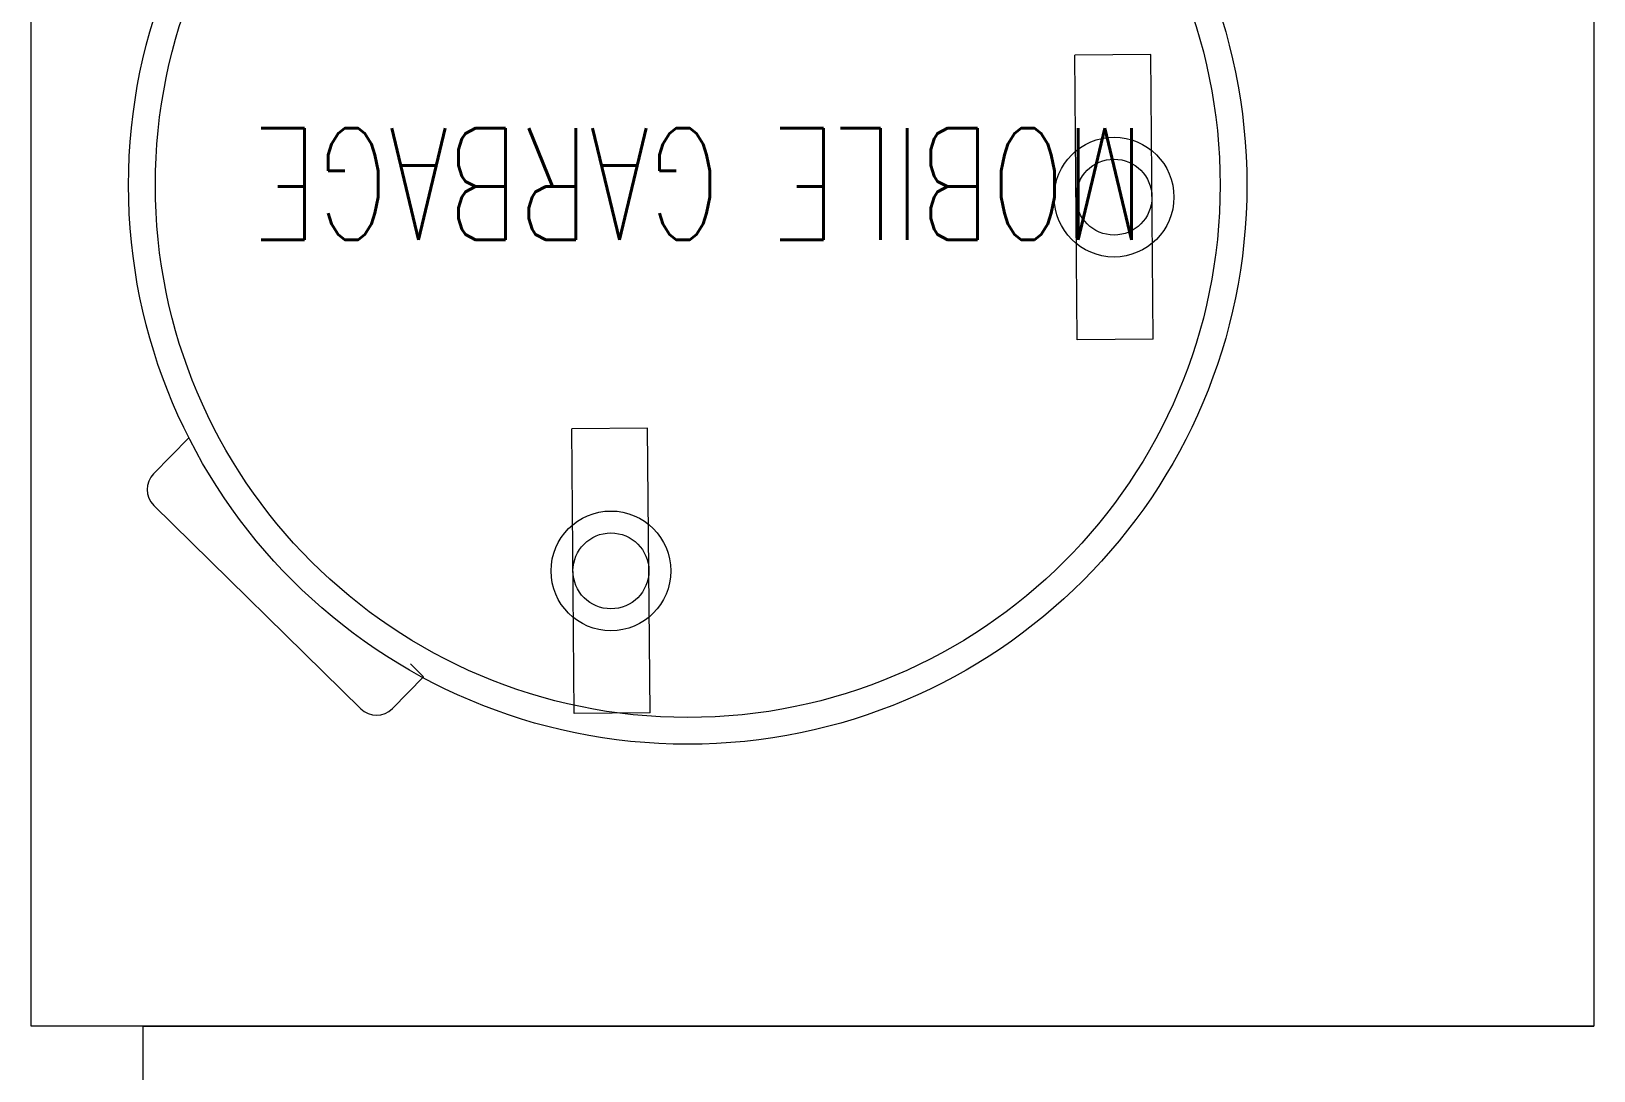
# Model space of a CAD drawing. Header units: millimetres. Extents: x 886808 to 1650903, y -1008069 to 230892.
# Drawn here: x 938358 to 939058, y -346581 to -346116 of the extents above; entities that cross this region are included whole.
import ezdxf

# ---------------------------------------------------------------- set-up
doc = ezdxf.new("R2010")
doc.units = ezdxf.units.MM
doc.layers.add('hatch', color=250, linetype='Continuous', lineweight=0)
doc.layers.add('I-FURN', color=252, linetype='Continuous', lineweight=5)
doc.styles.add('MtXpl_simplex8_shx', font='simplex8.shx')

# ---------------------------------------------------------------- blocks, each defined once
blk = doc.blocks.new('A$C26DD556D')
at = {"layer": 'hatch', "transparency": 33554636}
for p, q in [((5248.59, 23624.31), (5248.59, 24924.31)), ((5948.59, 24924.31), (5948.59, 23624.31)), ((5750.12, 24059.52), (5716.13, 24059.23)), ((5717.23, 23931.73), (5716.13, 24059.23)), ((5751.23, 23932.02), (5750.12, 24059.52)), ((5751.23, 23932.02), (5717.23, 23931.73)), ((5524.74, 23892.1), (5490.74, 23891.81)), ((5491.84, 23764.31), (5490.74, 23891.81)), ((5525.84, 23764.61), (5524.74, 23892.1)), ((5319.25, 23887.83), (5303.39, 23871.7)), ((5303.52, 23857.56), (5396.23, 23766.43)), ((5424.39, 23780.81), (5418.52, 23786.59)), ((5410.37, 23766.55), (5424.39, 23780.81)), ((5525.84, 23764.61), (5491.84, 23764.31)), ((5948.59, 23624.31), (5248.59, 23624.31)), ((5298.59, 23624.31), (5298.59, 22284.31)), ((5298.59, 23624.31), (5948.59, 23624.31))]:
    blk.add_line(p, q, dxfattribs=at)
for centre, radius in [((5542.7, 24001.05), 250.5), ((5542.7, 24001.05), 238.5), ((5733.68, 23995.62), 26.82), ((5733.68, 23995.62), 17), ((5508.29, 23828.21), 26.82), ((5508.29, 23828.21), 17)]:
    blk.add_circle(centre, radius, dxfattribs=at)
for centre, start, end in [((5310.53, 23864.69), 135.4946, 225.4946), ((5403.24, 23773.56), 225.4946, 315.4946)]:
    blk.add_arc(centre, 10, start, end, dxfattribs=at)
at = {"layer": 'hatch', "transparency": 33554636, "style": 'MtXpl_simplex8_shx', "width": 0.7}
blk.add_text('MOBILE GARBAGE', height=50, rotation=180, dxfattribs=at).set_placement((5747.57, 24026.5))

msp = doc.modelspace()

# ---------------------------------------------------------------- block references
at = {"layer": 'I-FURN', "transparency": 33554636}
msp.add_blockref('A$C26DD556D', (933109.12, -370185.5), dxfattribs=at)

doc.saveas('drawing.dxf')
